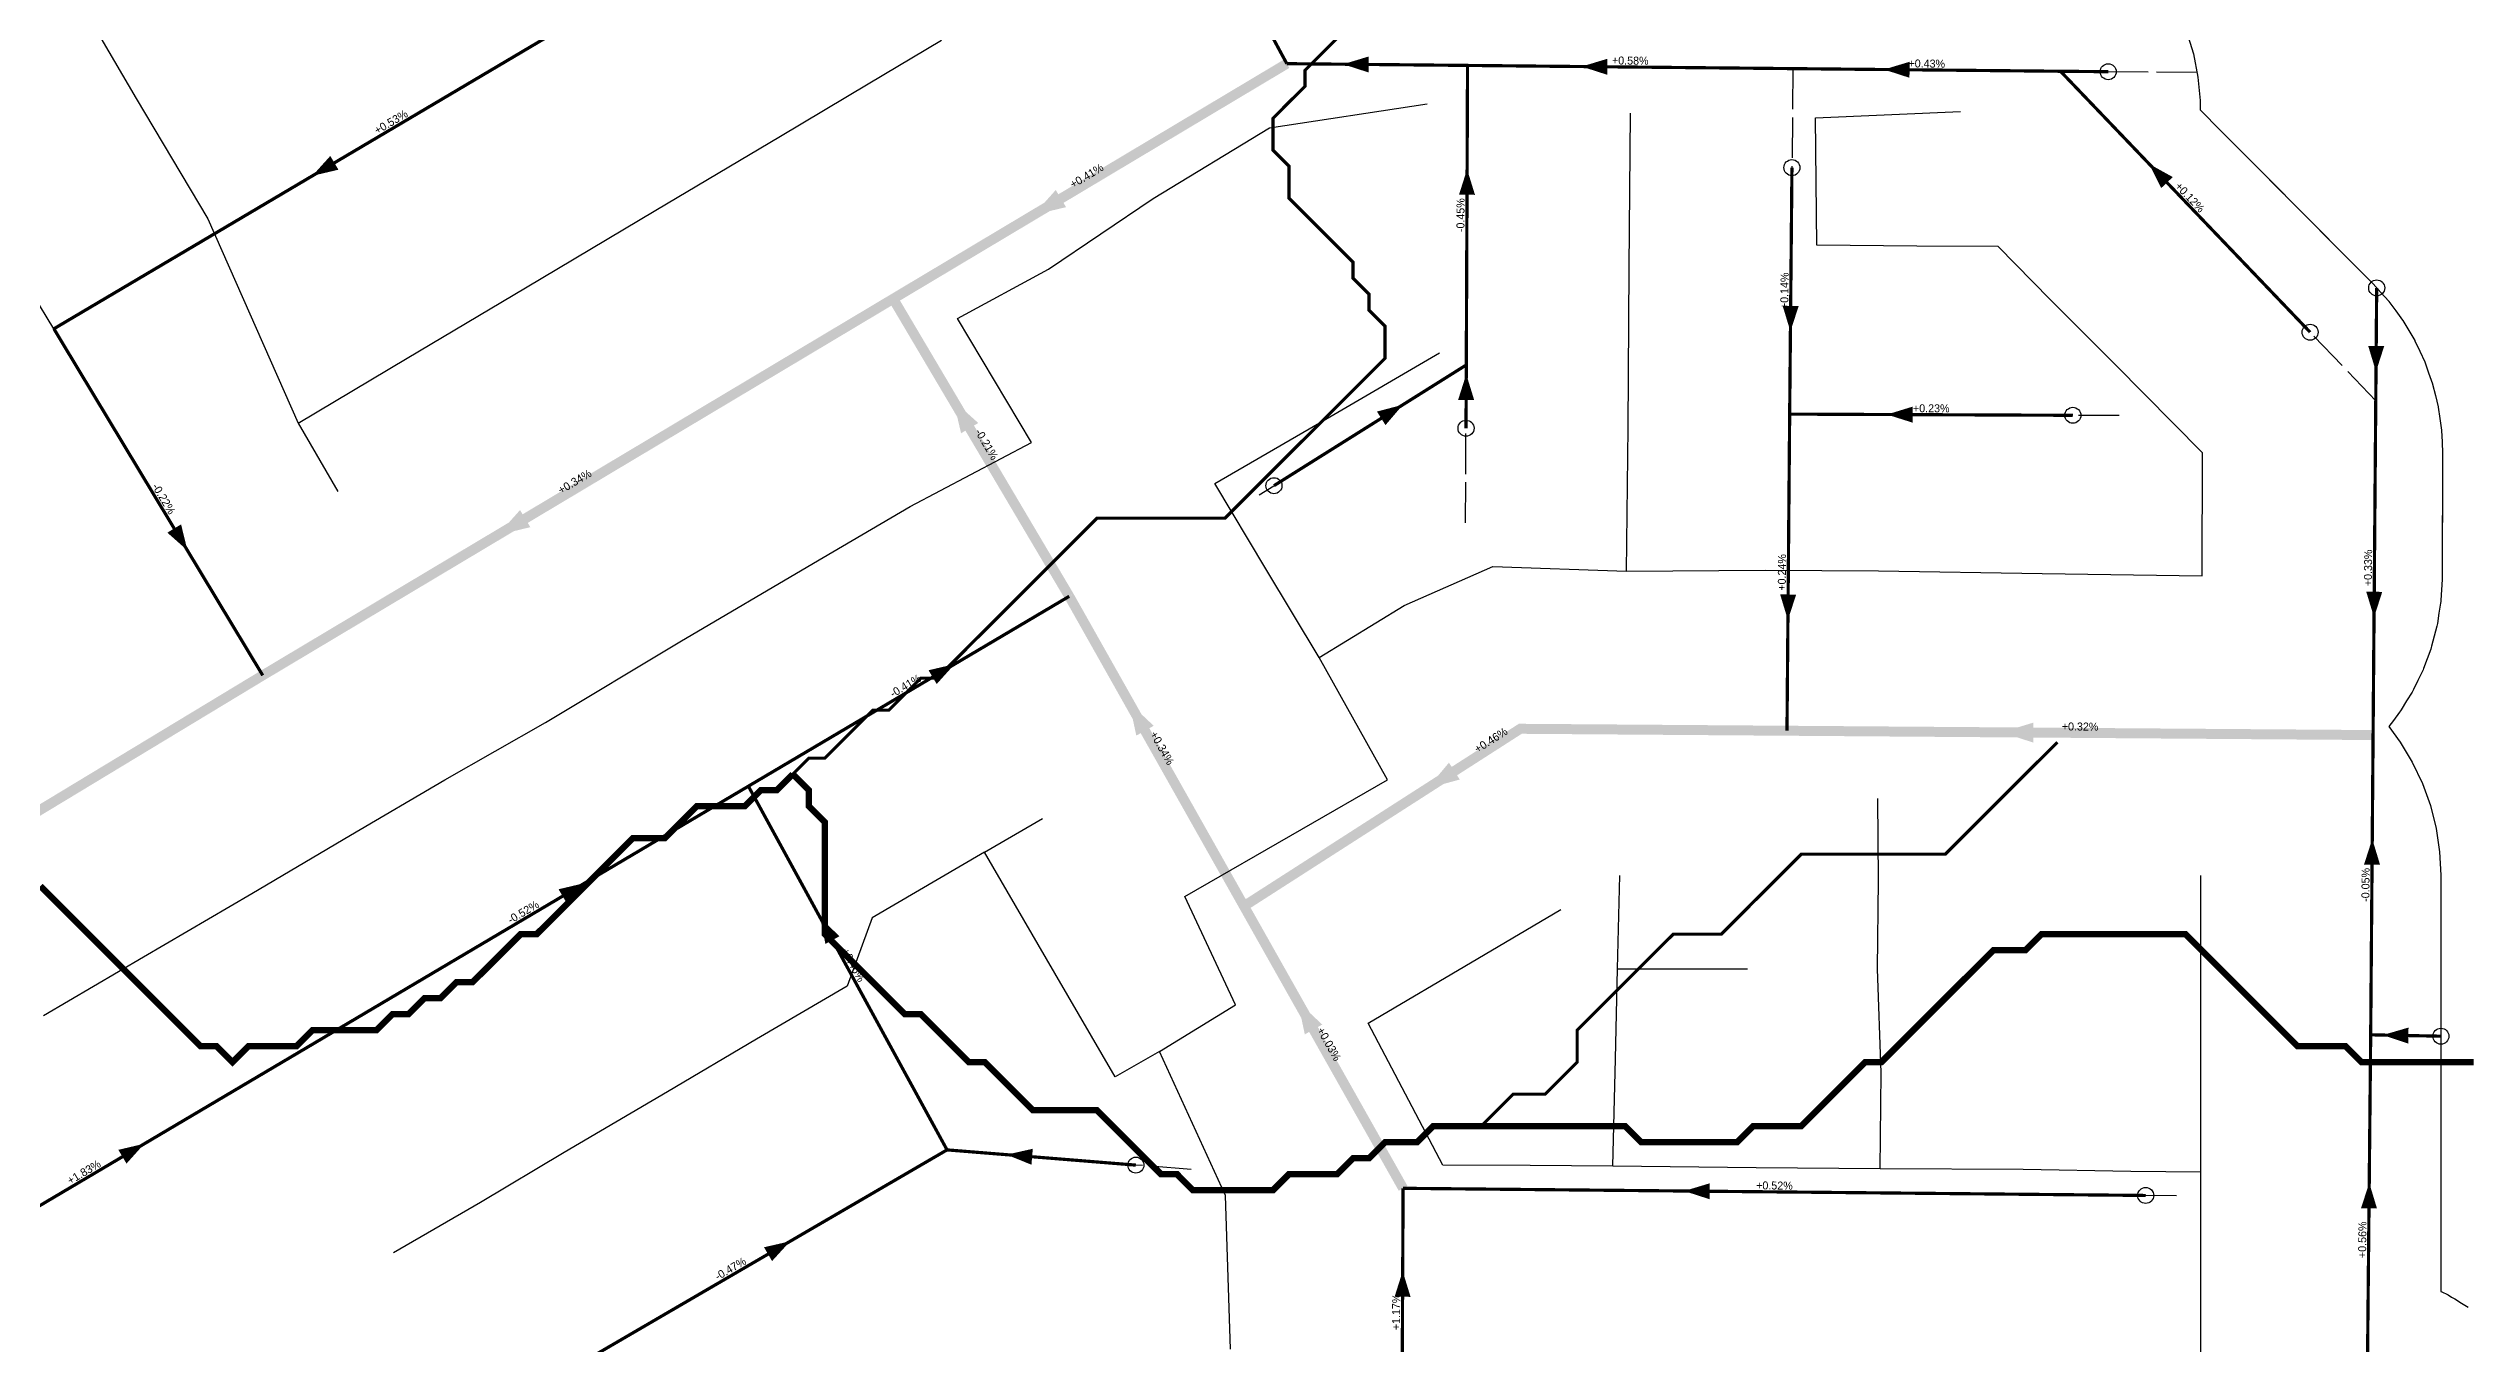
# Model space of a CAD drawing. Header units: metres. Extents: x 441395 to 476894, y 2561381 to 2578972.
# Drawn here: x 446344 to 446949, y 2566827 to 2567151 of the extents above; entities that cross this region are included whole.
import ezdxf
from ezdxf.enums import TextEntityAlignment as Align

# ---------------------------------------------------------------- set-up
doc = ezdxf.new("R2010")
doc.units = ezdxf.units.M
doc.header["$LTSCALE"] = 8
doc.linetypes.add('DASHDOT', pattern=[3.556, 2.54, -0.508, 0, -0.508])
doc.linetypes.add('DASHED', pattern=[1.524, 1.27, -0.254])
for name, color, linetype in [('A_ARROWS', 7, 'Continuous'), ('A_BRANCH', 7, 'Continuous'), ('A_BUILT_2006', 252, 'Continuous'), ('A_CATCHMENTS', 7, 'Continuous'), ('A_ENVELOPE', 3, 'Continuous'), ('A_GRADIENT', 8, 'Continuous'), ('A_HEAD_GAP', 8, 'Continuous'), ('A_HEADS', 8, 'Continuous'), ('A_LATERAL', 7, 'Continuous'), ('A_STREAMS', 5, 'Continuous'), ('A_SUBMAIN', 7, 'Continuous')]:
    doc.layers.add(name, color=color, linetype=linetype)

msp = doc.modelspace()

# ---------------------------------------------------------------- linework, layer by layer
at = {"layer": 'A_ARROWS', "color": 1}
for points in [[(446668.06, 2567146.64), (446674.48, 2567148.58), (446674.44, 2567144.58)], [(446727.7, 2567146.06), (446734.12, 2567148), (446734.08, 2567144)], [(446803.27, 2567145.32), (446809.69, 2567147.25), (446809.65, 2567143.25)], [(446410.38, 2567118.72), (446414.87, 2567123.7), (446416.91, 2567120.26)], [(446699.06, 2567120.37), (446701.03, 2567113.97), (446697.03, 2567113.98)], [(446869.6, 2567121.67), (446875.47, 2567118.42), (446872.58, 2567115.66)], [(446590.65, 2567108.93), (446596.23, 2567115.18), (446598.8, 2567110.89)], [(446779.89, 2567079.78), (446777.95, 2567086.2), (446781.95, 2567086.16)], [(446926.28, 2567069.74), (446924.33, 2567076.16), (446928.33, 2567076.13)], [(446698.85, 2567069.09), (446700.82, 2567062.68), (446696.82, 2567062.69)], [(446570.64, 2567062.5), (446576.86, 2567056.89), (446572.56, 2567054.34)], [(446683.02, 2567061.47), (446678.66, 2567056.37), (446676.53, 2567059.76)], [(446804.02, 2567059.02), (446810.42, 2567060.99), (446810.41, 2567056.99)], [(446456.73, 2567028.88), (446462.31, 2567035.13), (446464.88, 2567030.84)], [(446379.16, 2567025.02), (446374.14, 2567029.47), (446377.57, 2567031.54)], [(446779.26, 2567007.6), (446777.32, 2567014.02), (446781.32, 2567013.98)], [(446925.79, 2567008.28), (446923.84, 2567014.7), (446927.84, 2567014.66)], [(446570.96, 2566996.59), (446566.47, 2566991.61), (446564.43, 2566995.05)], [(446614.62, 2566986.9), (446620.72, 2566981.16), (446616.37, 2566978.71)], [(446832.64, 2566979.52), (446840.65, 2566981.96), (446840.62, 2566976.96)], [(446689.14, 2566965.5), (446694.52, 2566971.93), (446697.23, 2566967.72)], [(446925.34, 2566952.85), (446927.29, 2566946.43), (446923.29, 2566946.46)], [(446478.46, 2566941.81), (446473.97, 2566936.82), (446471.93, 2566940.27)], [(446537.34, 2566933.17), (446542.16, 2566928.51), (446538.65, 2566926.6)], [(446656.74, 2566912.17), (446662.85, 2566906.43), (446658.49, 2566903.97)], [(446927.97, 2566903.8), (446934.41, 2566905.68), (446934.33, 2566901.68)], [(446368.41, 2566876.63), (446363.92, 2566871.65), (446361.89, 2566875.09)], [(446583.94, 2566873.88), (446590.49, 2566875.36), (446590.16, 2566871.37)], [(446753.32, 2566864.79), (446759.74, 2566866.73), (446759.7, 2566862.73)], [(446924.59, 2566866.84), (446926.53, 2566860.42), (446922.53, 2566860.46)], [(446529.83, 2566852.22), (446525.31, 2566847.27), (446523.3, 2566850.72)], [(446682.96, 2566844.73), (446684.93, 2566838.32), (446680.93, 2566838.34)]]:
    msp.add_solid(points, dxfattribs=at)
at = {"layer": 'A_BRANCH', "color": 1, "const_width": 0.8}
for points in [[(446515.92, 2567181.19), (446345.77, 2567080.46)], [(446299.74, 2566835.96), (446408.46, 2566900.34)], [(446923.95, 2566801.3), (446924.95, 2566903.86)], [(446682.77, 2566803.62), (446683.06, 2566865.47)]]:
    msp.add_lwpolyline(points, dxfattribs=at)
at = {"layer": 'A_BRANCH', "color": 1, "linetype": 'DASHED', "const_width": 0.8}
for points in [[(446909.81, 2567079.61), (446847.41, 2567144.88)], [(446780.27, 2567120.77), (446779.7, 2567059.12)]]:
    msp.add_lwpolyline(points, dxfattribs=at)
at = {"layer": 'A_BUILT_2006', "color": 252}
for points in [[(446350.7, 2567164.88), (446366.38, 2567138.05)], [(446549.32, 2567141.73), (446567.68, 2567152.66)], [(446527.39, 2567128.67), (446549.32, 2567141.73)], [(446366.38, 2567138.05), (446384.22, 2567107.97)], [(446649.64, 2567130.74), (446689.1, 2567136.73)], [(446786.19, 2567133.2), (446822.37, 2567134.84)], [(446496.23, 2567110.12), (446527.39, 2567128.67)], [(446620.54, 2567113.05), (446649.64, 2567130.74)], [(446739.58, 2567095.64), (446739.94, 2567134.36)], [(446786.47, 2567101.36), (446786.19, 2567133.2)], [(446594.45, 2567095.41), (446620.54, 2567113.05)], [(446384.22, 2567107.97), (446406.84, 2567056.89)], [(446463.7, 2567090.74), (446496.23, 2567110.12)], [(446811.53, 2567101.17), (446786.47, 2567101.36)], [(446831.83, 2567101.01), (446811.53, 2567101.17)], [(446844.84, 2567087.77), (446831.83, 2567101.01)], [(446571.64, 2567083.01), (446594.45, 2567095.41)], [(446739.29, 2567055.69), (446739.58, 2567095.64)], [(446434.06, 2567073.1), (446463.7, 2567090.74)], [(446861.07, 2567071.51), (446844.84, 2567087.77)], [(446590.2, 2567052.06), (446571.64, 2567083.01)], [(446663.73, 2567057.87), (446692.19, 2567074.43)], [(446406.84, 2567056.89), (446434.06, 2567073.1)], [(446882.94, 2567049.45), (446861.07, 2567071.51)], [(446406.84, 2567056.89), (446416.73, 2567039.76)], [(446636.03, 2567041.76), (446663.73, 2567057.87)], [(446559.83, 2567036.05), (446590.2, 2567052.06)], [(446738.89, 2567019.8), (446739.29, 2567055.69)], [(446882.83, 2567018.66), (446882.94, 2567049.45)], [(446648.78, 2567020.45), (446636.03, 2567041.76)], [(446535.67, 2567021.84), (446559.83, 2567036.05)], [(446502.26, 2567002.19), (446535.67, 2567021.84)], [(446662.09, 2566998.23), (446648.78, 2567020.45)], [(446683.3, 2567011.27), (446705.53, 2567020.99)], [(446705.53, 2567020.99), (446738.89, 2567019.8)], [(446738.89, 2567019.8), (446773.6, 2567020.1)], [(446773.6, 2567020.1), (446801.9, 2567019.92)], [(446801.9, 2567019.92), (446842.86, 2567019.29)], [(446842.86, 2567019.29), (446882.83, 2567018.66)], [(446662.09, 2566998.23), (446683.3, 2567011.27)], [(446468.67, 2566982), (446502.26, 2567002.19)], [(446679.19, 2566967.67), (446662.09, 2566998.23)], [(446443.54, 2566967.66), (446468.67, 2566982)], [(446419.94, 2566953.79), (446443.54, 2566967.66)], [(446657.73, 2566955.27), (446679.19, 2566967.67)], [(446801.93, 2566942.58), (446801.74, 2566963)], [(446395.22, 2566939.25), (446419.94, 2566953.79)], [(446578.45, 2566949.52), (446592.91, 2566957.95)], [(446628.51, 2566938.49), (446657.73, 2566955.27)], [(446578.45, 2566949.52), (446550.34, 2566933.13)], [(446596.01, 2566919.28), (446578.45, 2566949.52)], [(446736.64, 2566920.33), (446737.21, 2566943.71)], [(446801.69, 2566920.33), (446801.93, 2566942.58)], [(446882.5, 2566908.16), (446882.47, 2566943.72)], [(446368.14, 2566923.33), (446395.22, 2566939.25)], [(446641.16, 2566911.4), (446628.51, 2566938.49)], [(446701.74, 2566922.99), (446722.51, 2566935.2)], [(446550.34, 2566933.13), (446544.07, 2566916.05)], [(446343.19, 2566908.66), (446368.14, 2566923.33)], [(446611.08, 2566893.33), (446596.01, 2566919.28)], [(446674.34, 2566906.79), (446701.74, 2566922.99)], [(446736.14, 2566897.89), (446736.64, 2566920.33)], [(446736.64, 2566920.33), (446769.12, 2566920.33)], [(446802.6, 2566894.36), (446801.69, 2566920.33)], [(446544.07, 2566916.05), (446521.44, 2566902.74)], [(446622.13, 2566899.67), (446641.16, 2566911.4)], [(446692.96, 2566871.28), (446674.34, 2566906.79)], [(446882.47, 2566869.51), (446882.5, 2566908.16)], [(446521.44, 2566902.74), (446499.16, 2566889.63)], [(446622.13, 2566899.67), (446611.08, 2566893.33)], [(446638.69, 2566863.7), (446622.13, 2566899.67)], [(446735.52, 2566871), (446736.14, 2566897.89)], [(446802.36, 2566870.32), (446802.6, 2566894.36)], [(446499.16, 2566889.63), (446473.31, 2566874.43)], [(446473.31, 2566874.43), (446452.38, 2566861.91)], [(446714.79, 2566871.21), (446692.96, 2566871.28)], [(446735.52, 2566871), (446714.79, 2566871.21)], [(446771.35, 2566870.63), (446735.52, 2566871)], [(446802.36, 2566870.32), (446771.35, 2566870.63)], [(446838.1, 2566870.14), (446802.36, 2566870.32)], [(446865, 2566869.69), (446838.1, 2566870.14)], [(446882.47, 2566869.51), (446865, 2566869.69)], [(446882.47, 2566848.24), (446882.47, 2566869.51)], [(446639.94, 2566825.27), (446638.69, 2566863.7)], [(446452.38, 2566861.91), (446430.68, 2566849.34)], [(446882.48, 2566824.2), (446882.47, 2566848.24)]]:
    msp.add_lwpolyline(points, dxfattribs=at)
at = {"layer": 'A_CATCHMENTS', "color": 1, "linetype": 'DASHED'}
msp.add_lwpolyline([(446878.94, 2567154.84), (446880.63, 2567149.2), (446881.76, 2567143.42), (446882.31, 2567137.56), (446882.3, 2567135.26), (446887.48, 2567129.99), (446903.54, 2567113.89), (446903.61, 2567113.82), (446903.69, 2567113.75), (446925.55, 2567091.68), (446927.5, 2567089.51), (446929.45, 2567087.35), (446929.47, 2567087.32), (446929.49, 2567087.3), (446931.21, 2567084.95), (446932.94, 2567082.61), (446932.96, 2567082.58), (446932.98, 2567082.55), (446934.46, 2567080.05), (446935.95, 2567077.54), (446935.96, 2567077.52), (446935.98, 2567077.49), (446937.21, 2567074.85), (446938.45, 2567072.21), (446938.46, 2567072.18), (446938.47, 2567072.16), (446939.44, 2567069.41), (446940.41, 2567066.66), (446940.42, 2567066.63), (446940.43, 2567066.6), (446941.13, 2567063.77), (446941.83, 2567060.95), (446941.83, 2567060.92), (446941.84, 2567060.89), (446942.25, 2567058), (446942.67, 2567055.12), (446942.67, 2567055.09), (446942.68, 2567055.06), (446942.8, 2567052.15), (446942.94, 2567049.24), (446942.83, 2567018.46), (446942.81, 2567018.09), (446942.82, 2567017.73), (446942.66, 2567015.16), (446942.52, 2567012.58), (446942.47, 2567012.22), (446942.44, 2567011.86), (446942.02, 2567009.31), (446941.64, 2567006.75), (446941.55, 2567006.4), (446941.49, 2567006.05), (446940.82, 2567003.55), (446940.19, 2567001.05), (446940.06, 2567000.71), (446939.97, 2567000.36), (446939.06, 2566997.94), (446938.18, 2566995.51), (446938.03, 2566995.18), (446937.9, 2566994.85), (446936.76, 2566992.53), (446935.65, 2566990.2), (446935.46, 2566989.89), (446935.3, 2566989.56), (446933.94, 2566987.37), (446932.6, 2566985.16), (446932.39, 2566984.87), (446932.19, 2566984.56), (446930.62, 2566982.51), (446929.46, 2566980.96), (446932.33, 2566977.1), (446935.36, 2566972.05), (446937.88, 2566966.73), (446939.87, 2566961.19), (446941.31, 2566955.48), (446942.18, 2566949.65), (446942.47, 2566943.77), (446942.5, 2566908.21), (446942.5, 2566908.16), (446942.5, 2566908.11), (446942.47, 2566869.49), (446942.47, 2566848.24), (446942.47, 2566839.68), (446942.55, 2566839.65), (446944.31, 2566838.79), (446945.15, 2566838.28), (446946.02, 2566837.83), (446947.67, 2566836.75), (446949.34, 2566835.73)], dxfattribs=at)
at = {"layer": 'A_ENVELOPE', "color": 3}
msp.add_lwpolyline([(446878.94, 2567154.84), (446880.63, 2567149.2), (446881.76, 2567143.42), (446882.31, 2567137.56), (446882.3, 2567135.26), (446887.48, 2567129.99), (446903.54, 2567113.89), (446903.61, 2567113.82), (446903.69, 2567113.75), (446925.55, 2567091.68), (446927.5, 2567089.51), (446929.45, 2567087.35), (446929.47, 2567087.32), (446929.49, 2567087.3), (446931.21, 2567084.95), (446932.94, 2567082.61), (446932.96, 2567082.58), (446932.98, 2567082.55), (446934.46, 2567080.05), (446935.95, 2567077.54), (446935.96, 2567077.52), (446935.98, 2567077.49), (446937.21, 2567074.85), (446938.45, 2567072.21), (446938.46, 2567072.18), (446938.47, 2567072.16), (446939.44, 2567069.41), (446940.41, 2567066.66), (446940.42, 2567066.63), (446940.43, 2567066.6), (446941.13, 2567063.77), (446941.83, 2567060.95), (446941.83, 2567060.92), (446941.84, 2567060.89), (446942.25, 2567058), (446942.67, 2567055.12), (446942.67, 2567055.09), (446942.68, 2567055.06), (446942.8, 2567052.15), (446942.94, 2567049.24), (446942.83, 2567018.46), (446942.81, 2567018.09), (446942.82, 2567017.73), (446942.66, 2567015.16), (446942.52, 2567012.58), (446942.47, 2567012.22), (446942.44, 2567011.86), (446942.02, 2567009.31), (446941.64, 2567006.75), (446941.55, 2567006.4), (446941.49, 2567006.05), (446940.82, 2567003.55), (446940.19, 2567001.05), (446940.06, 2567000.71), (446939.97, 2567000.36), (446939.06, 2566997.94), (446938.18, 2566995.51), (446938.03, 2566995.18), (446937.9, 2566994.85), (446936.76, 2566992.53), (446935.65, 2566990.2), (446935.46, 2566989.89), (446935.3, 2566989.56), (446933.94, 2566987.37), (446932.6, 2566985.16), (446932.39, 2566984.87), (446932.19, 2566984.56), (446930.62, 2566982.51), (446929.46, 2566980.96), (446932.33, 2566977.1), (446935.36, 2566972.05), (446937.88, 2566966.73), (446939.87, 2566961.19), (446941.31, 2566955.48), (446942.18, 2566949.65), (446942.47, 2566943.77), (446942.5, 2566908.21), (446942.5, 2566908.16), (446942.5, 2566908.11), (446942.47, 2566869.49), (446942.47, 2566848.24), (446942.47, 2566839.68), (446942.55, 2566839.65), (446944.31, 2566838.79), (446945.15, 2566838.28), (446946.02, 2566837.83), (446947.67, 2566836.75), (446949.34, 2566835.73)], dxfattribs=at)
at = {"layer": 'A_HEAD_GAP', "color": 8, "linetype": 'DASHED'}
for points in [[(446780.5, 2567145.54), (446780.27, 2567120.77)], [(446881.54, 2567144.55), (446859.34, 2567144.77)], [(446345.77, 2567080.46), (446335.91, 2567096.83)], [(446926.22, 2567062.44), (446909.81, 2567079.61)], [(446862.1, 2567058.77), (446850.49, 2567058.82)], [(446698.7, 2567031.94), (446698.79, 2567055.58)], [(446647.1, 2567038.91), (446650.78, 2567041.22)], [(446630.1, 2566870.15), (446616.25, 2566871.27)], [(446876.37, 2566863.6), (446868.7, 2566863.68)]]:
    msp.add_lwpolyline(points, dxfattribs=at)
at = {"layer": 'A_HEADS', "color": 1}
for centre in [(446859.34, 2567144.77), (446780.27, 2567120.77), (446926.45, 2567090.69), (446909.81, 2567079.61), (446698.79, 2567055.58), (446850.49, 2567058.82), (446650.78, 2567041.22), (446942.5, 2566903.52), (446616.25, 2566871.27), (446868.7, 2566863.68)]:
    msp.add_circle(centre, 2, dxfattribs=at)
at = {"layer": 'A_LATERAL', "color": 1, "linetype": 'DASHED', "const_width": 0.8}
for points in [[(446629.47, 2567222.34), (446628.69, 2567193.66), (446653.99, 2567146.78)], [(446699.17, 2567146.34), (446653.99, 2567146.78)], [(446847.41, 2567144.88), (446780.5, 2567145.54)], [(446859.34, 2567144.77), (446847.41, 2567144.88)], [(446926.45, 2567090.69), (446926.22, 2567062.44)], [(446698.79, 2567055.58), (446698.86, 2567071.42)], [(446926.22, 2567062.44), (446925.55, 2566978.84)], [(446779.7, 2567059.12), (446779.03, 2566979.92)], [(446850.49, 2567058.82), (446779.7, 2567059.12)], [(446924.95, 2566903.86), (446925.55, 2566978.84)], [(446569.05, 2566875.08), (446519.39, 2566966.05)], [(446942.5, 2566903.52), (446924.95, 2566903.86)], [(446616.25, 2566871.27), (446569.05, 2566875.08)]]:
    msp.add_lwpolyline(points, dxfattribs=at)
at = {"layer": 'A_LATERAL', "color": 1, "linetype": 'DASHDOT', "const_width": 0.8}
for points in [[(446698.86, 2567071.42), (446699.17, 2567146.34)], [(446345.77, 2567080.46), (446397.98, 2566993.77)], [(446650.78, 2567041.22), (446698.86, 2567071.42)], [(446519.39, 2566966.05), (446599.6, 2567013.55)], [(446408.46, 2566900.34), (446519.39, 2566966.05)], [(446462.36, 2566812.89), (446569.05, 2566875.08)]]:
    msp.add_lwpolyline(points, dxfattribs=at)
at = {"layer": 'A_LATERAL', "color": 1, "const_width": 0.8}
for points in [[(446780.5, 2567145.54), (446699.17, 2567146.34)], [(446868.7, 2566863.68), (446683.06, 2566865.47)]]:
    msp.add_lwpolyline(points, dxfattribs=at)
at = {"layer": 'A_STREAMS', "color": 5}
for points, const_width in [([(446666.55, 2567153.13), (446662.55, 2567149.13), (446658.55, 2567145.13), (446658.55, 2567141.13), (446654.54, 2567137.13), (446650.54, 2567133.12), (446650.54, 2567129.12), (446650.54, 2567125.12), (446654.54, 2567121.12), (446654.54, 2567117.12), (446654.54, 2567113.12), (446658.55, 2567109.11), (446662.55, 2567105.11), (446666.55, 2567101.11), (446670.55, 2567097.11), (446670.55, 2567093.11), (446674.55, 2567089.1), (446674.55, 2567085.1), (446678.55, 2567081.1), (446678.55, 2567077.1), (446678.55, 2567073.1), (446674.55, 2567069.1), (446670.55, 2567065.09), (446666.55, 2567061.09), (446662.55, 2567057.09), (446658.55, 2567053.09), (446654.54, 2567049.09), (446650.54, 2567045.08), (446646.54, 2567041.08), (446642.54, 2567037.08), (446638.54, 2567033.08), (446634.53, 2567033.08), (446630.53, 2567033.08), (446626.53, 2567033.08), (446622.53, 2567033.08), (446618.53, 2567033.08), (446614.53, 2567033.08), (446610.52, 2567033.08), (446606.52, 2567033.08), (446602.52, 2567029.08), (446598.52, 2567025.08), (446594.52, 2567021.07), (446590.52, 2567017.07), (446586.51, 2567013.07), (446582.51, 2567009.07), (446578.51, 2567005.07), (446574.51, 2567001.07), (446570.51, 2566997.06), (446566.51, 2566993.06), (446562.5, 2566993.06), (446558.5, 2566989.06), (446554.5, 2566985.06), (446550.5, 2566985.06), (446546.5, 2566981.06), (446542.49, 2566977.05), (446538.49, 2566973.05), (446534.49, 2566973.05), (446530.49, 2566969.05)], 0.8), ([(446846.63, 2566977.05), (446842.63, 2566973.05), (446838.62, 2566969.05), (446834.62, 2566965.05), (446830.62, 2566961.05), (446826.62, 2566957.05), (446822.62, 2566953.04), (446818.62, 2566949.04), (446814.61, 2566949.04), (446810.61, 2566949.04), (446806.61, 2566949.04), (446802.61, 2566949.04), (446798.61, 2566949.04), (446794.6, 2566949.04), (446790.6, 2566949.04), (446786.6, 2566949.04), (446782.6, 2566949.04), (446778.6, 2566945.04), (446774.6, 2566941.04), (446770.59, 2566937.04), (446766.59, 2566933.03), (446762.59, 2566929.03), (446758.59, 2566929.03), (446754.59, 2566929.03), (446750.59, 2566929.03), (446746.58, 2566925.03), (446742.58, 2566921.03), (446738.58, 2566917.03), (446734.58, 2566913.03), (446730.58, 2566909.02), (446726.58, 2566905.02), (446726.58, 2566901.02), (446726.58, 2566897.02), (446722.57, 2566893.02), (446718.57, 2566889.02), (446714.57, 2566889.02), (446710.57, 2566889.02), (446706.57, 2566885.01), (446702.56, 2566881.01)], 0.8), ([(446530.49, 2566969.05), (446526.49, 2566965.05), (446522.49, 2566965.05), (446518.48, 2566961.05), (446514.48, 2566961.05), (446510.48, 2566961.05), (446506.48, 2566961.05), (446502.48, 2566957.05), (446498.48, 2566953.04), (446494.47, 2566953.04), (446490.47, 2566953.04), (446486.47, 2566949.04), (446482.47, 2566945.04), (446478.47, 2566941.04), (446474.47, 2566937.04), (446470.46, 2566933.03), (446466.46, 2566929.03), (446462.46, 2566929.03), (446458.46, 2566925.03), (446454.46, 2566921.03), (446450.45, 2566917.03), (446446.45, 2566917.03), (446442.45, 2566913.03), (446438.45, 2566913.03), (446434.45, 2566909.02), (446430.45, 2566909.02), (446426.44, 2566905.02), (446422.44, 2566905.02), (446418.44, 2566905.02), (446414.44, 2566905.02), (446410.44, 2566905.02), (446406.44, 2566901.02), (446402.43, 2566901.02), (446398.43, 2566901.02), (446394.43, 2566901.02), (446390.43, 2566897.02), (446386.43, 2566901.02), (446382.42, 2566901.02), (446378.42, 2566905.02), (446374.42, 2566909.02), (446370.42, 2566913.03), (446366.42, 2566917.03), (446362.42, 2566921.03), (446358.41, 2566925.03), (446354.41, 2566929.03), (446350.41, 2566933.03), (446346.41, 2566937.04), (446342.41, 2566941.04)], 1.6), ([(446702.56, 2566881.01), (446698.56, 2566881.01), (446694.56, 2566881.01), (446690.56, 2566881.01), (446686.56, 2566877.01), (446682.56, 2566877.01), (446678.55, 2566877.01), (446674.55, 2566873.01), (446670.55, 2566873.01), (446666.55, 2566869.01), (446662.55, 2566869.01), (446658.55, 2566869.01), (446654.54, 2566869.01), (446650.54, 2566865), (446646.54, 2566865), (446642.54, 2566865), (446638.54, 2566865), (446634.53, 2566865), (446630.53, 2566865), (446626.53, 2566869.01), (446622.53, 2566869.01), (446618.53, 2566873.01), (446614.53, 2566877.01), (446610.52, 2566881.01), (446606.52, 2566885.01), (446602.52, 2566885.01), (446598.52, 2566885.01), (446594.52, 2566885.01), (446590.52, 2566885.01), (446586.51, 2566889.02), (446582.51, 2566893.02), (446578.51, 2566897.02), (446574.51, 2566897.02), (446570.51, 2566901.02), (446566.51, 2566905.02), (446562.5, 2566909.02), (446558.5, 2566909.02), (446554.5, 2566913.03), (446550.5, 2566917.03), (446546.5, 2566921.03), (446542.49, 2566925.03), (446538.49, 2566929.03), (446538.49, 2566933.03), (446538.49, 2566937.04), (446538.49, 2566941.04), (446538.49, 2566945.04), (446538.49, 2566949.04), (446538.49, 2566953.04), (446538.49, 2566957.05), (446534.49, 2566961.05), (446534.49, 2566965.05), (446530.49, 2566969.05)], 1.6), ([(446950.67, 2566897.02), (446946.67, 2566897.02), (446942.67, 2566897.02), (446938.67, 2566897.02), (446934.67, 2566897.02), (446930.66, 2566897.02), (446926.66, 2566897.02), (446922.66, 2566897.02), (446918.66, 2566901.02), (446914.66, 2566901.02), (446910.66, 2566901.02), (446906.65, 2566901.02), (446902.65, 2566905.02), (446898.65, 2566909.02), (446894.65, 2566913.03), (446890.65, 2566917.03), (446886.65, 2566921.03), (446882.64, 2566925.03), (446878.64, 2566929.03), (446874.64, 2566929.03), (446870.64, 2566929.03), (446866.64, 2566929.03), (446862.63, 2566929.03), (446858.63, 2566929.03), (446854.63, 2566929.03), (446850.63, 2566929.03), (446846.63, 2566929.03), (446842.63, 2566929.03), (446838.62, 2566925.03), (446834.62, 2566925.03), (446830.62, 2566925.03), (446826.62, 2566921.03), (446822.62, 2566917.03), (446818.62, 2566913.03), (446814.61, 2566909.02), (446810.61, 2566905.02), (446806.61, 2566901.02), (446802.61, 2566897.02), (446798.61, 2566897.02), (446794.6, 2566893.02), (446790.6, 2566889.02), (446786.6, 2566885.01), (446782.6, 2566881.01), (446778.6, 2566881.01), (446774.6, 2566881.01), (446770.59, 2566881.01), (446766.59, 2566877.01), (446762.59, 2566877.01), (446758.59, 2566877.01), (446754.59, 2566877.01), (446750.59, 2566877.01), (446746.58, 2566877.01), (446742.58, 2566877.01), (446738.58, 2566881.01), (446734.58, 2566881.01), (446730.58, 2566881.01), (446726.58, 2566881.01), (446722.57, 2566881.01), (446718.57, 2566881.01), (446714.57, 2566881.01), (446710.57, 2566881.01), (446706.57, 2566881.01), (446702.56, 2566881.01)], 1.6)]:
    msp.add_lwpolyline(points, dxfattribs=dict(at, const_width=const_width))
at = {"layer": 'A_SUBMAIN', "color": 1, "linetype": 'DASHED', "const_width": 2.5}
for points in [[(446653.99, 2567146.78), (446555.58, 2567087.96)], [(446555.58, 2567087.96), (446397.98, 2566993.77)], [(446643.28, 2566936.04), (446599.6, 2567013.55)], [(446397.98, 2566993.77), (446275.11, 2566919.44)], [(446779.03, 2566979.92), (446712.36, 2566980.41), (446643.28, 2566936.04)], [(446925.55, 2566978.84), (446779.03, 2566979.92)], [(446683.06, 2566865.47), (446643.28, 2566936.04)]]:
    msp.add_lwpolyline(points, dxfattribs=at)
at = {"layer": 'A_SUBMAIN', "color": 1, "linetype": 'DASHDOT', "const_width": 2.5}
msp.add_lwpolyline([(446599.6, 2567013.55), (446555.58, 2567087.96)], dxfattribs=at)

# ---------------------------------------------------------------- texts
at = {"layer": 'A_GRADIENT', "color": 1}
for s, rotation, p in [('+0.58%', 359.4375, (446739.84, 2567145.94)), ('+0.43%', 359.4375, (446813.96, 2567145.21)), ('+0.53%', 30.62555, (446430.84, 2567130.83)), ('+0.41%', 30.86598, (446604.78, 2567117.37)), ('+0.12%', 313.71134, (446878.61, 2567112.25)), ('-0.45%', 89.76421, (446699.01, 2567108.88)), ('+0.14%', 89.46493, (446779.99, 2567089.95)), ('+0.23%', 359.75034, (446815.09, 2567058.97)), ('-0.21%', 300.60619, (446577.59, 2567050.76)), ('+0.34%', 30.86598, (446476.78, 2567040.87)), ('-0.22%', -58.93733, (446371.87, 2567037.12)), ('+0.24%', 89.51517, (446779.36, 2567019.52)), ('+0.33%', 89.54132, (446925.89, 2567020.64)), ('-0.41%', 30.63702, (446559.49, 2566989.8)), ('+0.34%', 299.40803, (446621.44, 2566974.8)), ('+0.46%', 32.71428, (446705.87, 2566976.24)), ('+0.32%', 359.5771, (446852.29, 2566979.38)), ('-0.05%', 89.54132, (446925.25, 2566941.35)), ('-0.52%', 30.63702, (446463.92, 2566933.2)), ('+0.46%', 298.63168, (446544.22, 2566920.57)), ('+0.03%', 299.40803, (446663.17, 2566900.76)), ('+1.83%', 30.63702, (446354.1, 2566868.15)), ('+0.52%', 359.44663, (446775.88, 2566864.57)), ('+0.56%', 89.44047, (446924.45, 2566852.58)), ('-0.47%', 30.23818, (446515.71, 2566843.99)), ('+1.17%', 89.73128, (446682.92, 2566834.54))]:
    msp.add_text(s, height=2, rotation=rotation, dxfattribs=at).set_placement(p, align=Align.BOTTOM_CENTER)

doc.saveas('drawing.dxf')
